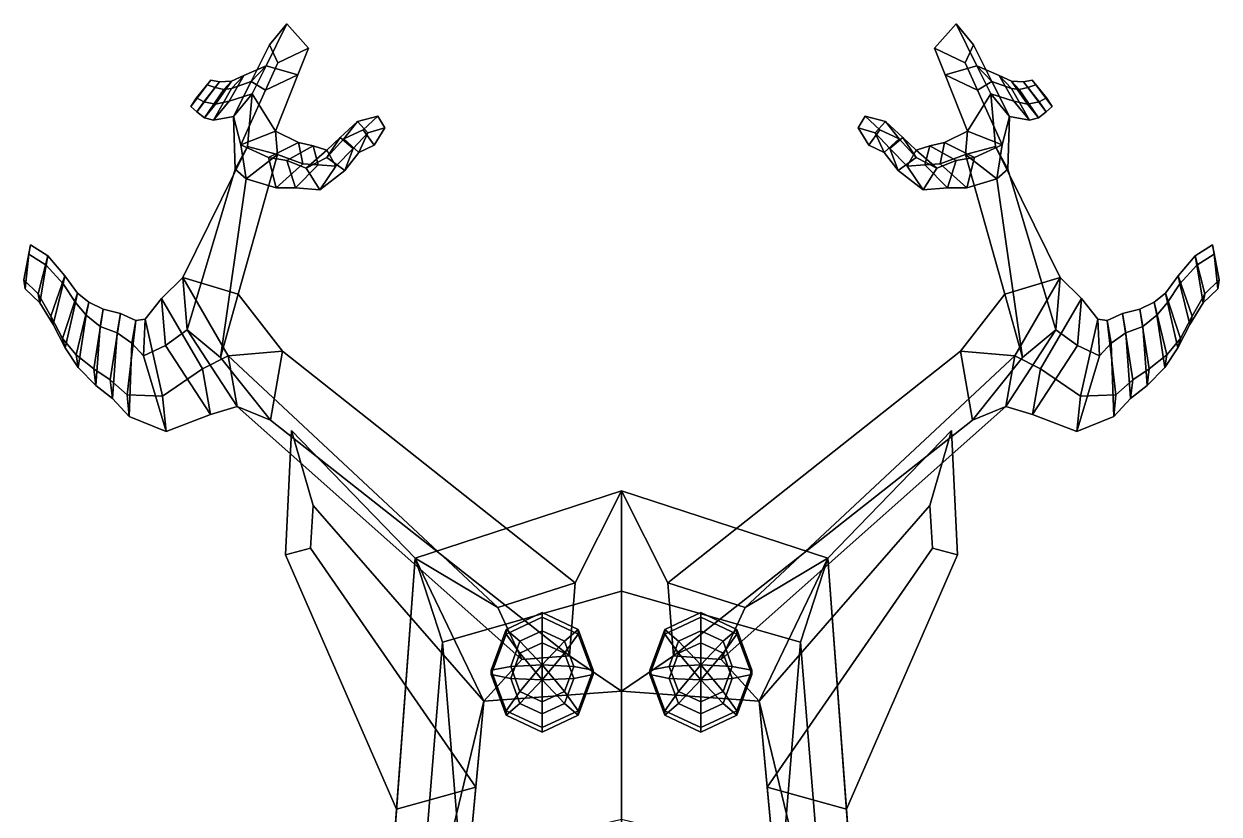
# Model space of a CAD drawing. Extents: x -85 to 85, y -151 to 341.
# Drawn here: x -85.3 to 85.3, y 228 to 340.8 of the extents above; entities that cross this region are included whole.
import ezdxf

# ---------------------------------------------------------------- set-up
doc = ezdxf.new("R2010")
doc.units = 0

msp = doc.modelspace()

# ---------------------------------------------------------------- linework, layer by layer
for points in [[(-50.714954, 334.802643, 205.687973), (-47.738171, 340.769836, 202.314255), (-50.222076, 337.777527, 201.191498), (-52.850716, 332.553986, 203.545563)], [(-50.714954, 334.802643, 205.687973), (-46.185997, 333.485931, 204.433456), (-44.659035, 337.311005, 202.436356), (-47.738171, 340.769836, 202.314255)], [(-47.738171, 340.769836, 202.314255), (-44.659035, 337.311005, 202.436356), (-49.048843, 335.23468, 200.833359), (-50.222076, 337.777527, 201.191498)], [(47.738171, 340.769836, 202.314255), (50.222076, 337.777527, 201.191498), (49.048843, 335.23468, 200.833359), (44.659035, 337.311005, 202.436356)], [(50.714954, 334.802643, 205.687973), (47.738171, 340.769836, 202.314255), (44.659035, 337.311005, 202.436356), (46.185997, 333.485931, 204.433456)], [(50.714954, 334.802643, 205.687973), (52.850716, 332.553986, 203.545563), (50.222076, 337.777527, 201.191498), (47.738171, 340.769836, 202.314255)], [(-52.850716, 332.553986, 203.545563), (-50.222076, 337.777527, 201.191498), (-49.048843, 335.23468, 200.833359), (-50.805294, 331.331116, 202.380371)], [(52.850716, 332.553986, 203.545563), (50.805294, 331.331116, 202.380371), (49.048843, 335.23468, 200.833359), (50.222076, 337.777527, 201.191498)], [(-46.185997, 333.485931, 204.433456), (-50.805294, 331.331116, 202.380371), (-49.048843, 335.23468, 200.833359), (-44.659035, 337.311005, 202.436356)], [(46.185997, 333.485931, 204.433456), (44.659035, 337.311005, 202.436356), (49.048843, 335.23468, 200.833359), (50.805294, 331.331116, 202.380371)], [(-52.715221, 330.792969, 207.954956), (-50.714954, 334.802643, 205.687973), (-53.893063, 333.414764, 203.356049), (-55.974201, 329.752655, 205.020737)], [(-50.714954, 334.802643, 205.687973), (-52.850716, 332.553986, 203.545563), (-55.647232, 331.576233, 201.14447), (-53.893063, 333.414764, 203.356049)], [(-49.378212, 325.489319, 208.608536), (-46.185997, 333.485931, 204.433456), (-50.714954, 334.802643, 205.687973), (-52.715221, 330.792969, 207.954956)], [(49.378212, 325.489319, 208.608536), (52.715221, 330.792969, 207.954956), (50.714954, 334.802643, 205.687973), (46.185997, 333.485931, 204.433456)], [(52.715221, 330.792969, 207.954956), (55.974201, 329.752655, 205.020737), (53.893063, 333.414764, 203.356049), (50.714954, 334.802643, 205.687973)], [(50.714954, 334.802643, 205.687973), (53.893063, 333.414764, 203.356049), (55.647232, 331.576233, 201.14447), (52.850716, 332.553986, 203.545563)], [(-61.455513, 328.994904, 191.798752), (-60.659016, 330.198914, 194.395767), (-58.614582, 332.760803, 194.576736), (-59.103867, 332.079193, 192.334106)], [(-59.614872, 329.646545, 198.259781), (-57.362843, 332.520996, 198.329819), (-58.614582, 332.760803, 194.576736), (-60.659016, 330.198914, 194.395767)], [(-57.949623, 329.321014, 202.591415), (-55.625912, 332.614563, 201.987305), (-57.362843, 332.520996, 198.329819), (-59.614872, 329.646545, 198.259781)], [(-57.362843, 332.520996, 198.329819), (-57.990307, 331.7034, 195.872726), (-59.103867, 332.079193, 192.334106), (-58.614582, 332.760803, 194.576736)], [(-52.850716, 332.553986, 203.545563), (-55.360847, 327.566101, 205.793457), (-58.201984, 327.052124, 202.701874), (-55.647232, 331.576233, 201.14447)], [(-55.625912, 332.614563, 201.987305), (-56.734669, 331.388519, 199.50058), (-57.990307, 331.7034, 195.872726), (-57.362843, 332.520996, 198.329819)], [(-55.974201, 329.752655, 205.020737), (-53.893063, 333.414764, 203.356049), (-55.625912, 332.614563, 201.987305), (-57.949623, 329.321014, 202.591415)], [(-53.893063, 333.414764, 203.356049), (-55.647232, 331.576233, 201.14447), (-56.734669, 331.388519, 199.50058), (-55.625912, 332.614563, 201.987305)], [(-54.316067, 323.528717, 205.472504), (-55.360847, 327.566101, 205.793457), (-52.850716, 332.553986, 203.545563), (-50.805294, 331.331116, 202.380371)], [(-49.378212, 325.489319, 208.608536), (-54.316067, 323.528717, 205.472504), (-50.805294, 331.331116, 202.380371), (-46.185997, 333.485931, 204.433456)], [(49.378212, 325.489319, 208.608536), (46.185997, 333.485931, 204.433456), (50.805294, 331.331116, 202.380371), (54.316067, 323.528717, 205.472504)], [(54.316067, 323.528717, 205.472504), (50.805294, 331.331116, 202.380371), (52.850716, 332.553986, 203.545563), (55.360847, 327.566101, 205.793457)], [(52.850716, 332.553986, 203.545563), (55.647232, 331.576233, 201.14447), (58.201984, 327.052124, 202.701874), (55.360847, 327.566101, 205.793457)], [(55.974201, 329.752655, 205.020737), (57.949623, 329.321014, 202.591415), (55.625912, 332.614563, 201.987305), (53.893063, 333.414764, 203.356049)], [(53.893063, 333.414764, 203.356049), (55.625912, 332.614563, 201.987305), (56.734669, 331.388519, 199.50058), (55.647232, 331.576233, 201.14447)], [(57.949623, 329.321014, 202.591415), (59.614872, 329.646545, 198.259781), (57.362843, 332.520996, 198.329819), (55.625912, 332.614563, 201.987305)], [(55.625912, 332.614563, 201.987305), (57.362843, 332.520996, 198.329819), (57.990307, 331.7034, 195.872726), (56.734669, 331.388519, 199.50058)], [(59.614872, 329.646545, 198.259781), (60.659016, 330.198914, 194.395767), (58.614582, 332.760803, 194.576736), (57.362843, 332.520996, 198.329819)], [(57.362843, 332.520996, 198.329819), (58.614582, 332.760803, 194.576736), (59.103867, 332.079193, 192.334106), (57.990307, 331.7034, 195.872726)], [(61.455513, 328.994904, 191.798752), (59.103867, 332.079193, 192.334106), (58.614582, 332.760803, 194.576736), (60.659016, 330.198914, 194.395767)], [(-57.990307, 331.7034, 195.872726), (-60.592648, 328.236389, 195.431488), (-61.455513, 328.994904, 191.798752), (-59.103867, 332.079193, 192.334106)], [(-56.734669, 331.388519, 199.50058), (-59.480495, 327.378906, 199.818314), (-60.592648, 328.236389, 195.431488), (-57.990307, 331.7034, 195.872726)], [(-55.647232, 331.576233, 201.14447), (-58.201984, 327.052124, 202.701874), (-59.480495, 327.378906, 199.818314), (-56.734669, 331.388519, 199.50058)], [(55.647232, 331.576233, 201.14447), (56.734669, 331.388519, 199.50058), (59.480495, 327.378906, 199.818314), (58.201984, 327.052124, 202.701874)], [(56.734669, 331.388519, 199.50058), (57.990307, 331.7034, 195.872726), (60.592648, 328.236389, 195.431488), (59.480495, 327.378906, 199.818314)], [(57.990307, 331.7034, 195.872726), (59.103867, 332.079193, 192.334106), (61.455513, 328.994904, 191.798752), (60.592648, 328.236389, 195.431488)], [(-60.592648, 328.236389, 195.431488), (-59.614872, 329.646545, 198.259781), (-60.659016, 330.198914, 194.395767), (-61.455513, 328.994904, 191.798752)], [(-59.480495, 327.378906, 199.818314), (-57.949623, 329.321014, 202.591415), (-59.614872, 329.646545, 198.259781), (-60.592648, 328.236389, 195.431488)], [(-58.201984, 327.052124, 202.701874), (-55.974201, 329.752655, 205.020737), (-57.949623, 329.321014, 202.591415), (-59.480495, 327.378906, 199.818314)], [(-55.360847, 327.566101, 205.793457), (-52.715221, 330.792969, 207.954956), (-55.974201, 329.752655, 205.020737), (-58.201984, 327.052124, 202.701874)], [(-53.379593, 323.267548, 211.589737), (-52.715221, 330.792969, 207.954956), (-55.360847, 327.566101, 205.793457), (-55.132603, 320.056885, 208.530655)], [(-53.379593, 323.267548, 211.589737), (-49.062222, 322.160034, 210.534546), (-49.378212, 325.489319, 208.608536), (-52.715221, 330.792969, 207.954956)], [(53.379593, 323.267548, 211.589737), (52.715221, 330.792969, 207.954956), (49.378212, 325.489319, 208.608536), (49.062222, 322.160034, 210.534546)], [(53.379593, 323.267548, 211.589737), (55.132603, 320.056885, 208.530655), (55.360847, 327.566101, 205.793457), (52.715221, 330.792969, 207.954956)], [(55.360847, 327.566101, 205.793457), (58.201984, 327.052124, 202.701874), (55.974201, 329.752655, 205.020737), (52.715221, 330.792969, 207.954956)], [(58.201984, 327.052124, 202.701874), (59.480495, 327.378906, 199.818314), (57.949623, 329.321014, 202.591415), (55.974201, 329.752655, 205.020737)], [(59.480495, 327.378906, 199.818314), (60.592648, 328.236389, 195.431488), (59.614872, 329.646545, 198.259781), (57.949623, 329.321014, 202.591415)], [(60.592648, 328.236389, 195.431488), (61.455513, 328.994904, 191.798752), (60.659016, 330.198914, 194.395767), (59.614872, 329.646545, 198.259781)], [(-55.132603, 320.056885, 208.530655), (-55.360847, 327.566101, 205.793457), (-54.316067, 323.528717, 205.472504), (-53.571899, 318.682678, 207.221344)], [(-39.629898, 324.390869, 199.79187), (-37.681747, 326.827332, 201.928955), (-34.791706, 327.59903, 200.306458), (-36.863346, 325.646484, 198.502258)], [(-37.681747, 326.827332, 201.928955), (-36.204319, 325.249786, 202.391678), (-33.759411, 325.957458, 200.896866), (-34.791706, 327.59903, 200.306458)], [(-35.307896, 323.477997, 198.817337), (-36.863346, 325.646484, 198.502258), (-34.791706, 327.59903, 200.306458), (-33.759411, 325.957458, 200.896866)], [(35.307896, 323.477997, 198.817337), (33.759411, 325.957458, 200.896866), (34.791706, 327.59903, 200.306458), (36.863346, 325.646484, 198.502258)], [(37.681747, 326.827332, 201.928955), (34.791706, 327.59903, 200.306458), (33.759411, 325.957458, 200.896866), (36.204319, 325.249786, 202.391678)], [(39.629898, 324.390869, 199.79187), (36.863346, 325.646484, 198.502258), (34.791706, 327.59903, 200.306458), (37.681747, 326.827332, 201.928955)], [(55.132603, 320.056885, 208.530655), (53.571899, 318.682678, 207.221344), (54.316067, 323.528717, 205.472504), (55.360847, 327.566101, 205.793457)], [(-42.046349, 321.725922, 201.087265), (-40.121605, 324.549927, 203.560593), (-37.681747, 326.827332, 201.928955), (-39.629898, 324.390869, 199.79187)], [(-40.121605, 324.549927, 203.560593), (-38.301186, 322.997803, 203.960617), (-36.204319, 325.249786, 202.391678), (-37.681747, 326.827332, 201.928955)], [(-36.204319, 325.249786, 202.391678), (-37.491966, 322.412842, 199.884644), (-35.307896, 323.477997, 198.817337), (-33.759411, 325.957458, 200.896866)], [(36.204319, 325.249786, 202.391678), (33.759411, 325.957458, 200.896866), (35.307896, 323.477997, 198.817337), (37.491966, 322.412842, 199.884644)], [(40.121605, 324.549927, 203.560593), (37.681747, 326.827332, 201.928955), (36.204319, 325.249786, 202.391678), (38.301186, 322.997803, 203.960617)], [(42.046349, 321.725922, 201.087265), (39.629898, 324.390869, 199.79187), (37.681747, 326.827332, 201.928955), (40.121605, 324.549927, 203.560593)], [(-54.316067, 323.528717, 205.472504), (-49.378212, 325.489319, 208.608536), (-46.069195, 323.835052, 207.03804), (-50.378014, 321.704407, 204.202026)], [(-49.378212, 325.489319, 208.608536), (-49.062222, 322.160034, 210.534546), (-45.472263, 320.795319, 208.62738), (-46.069195, 323.835052, 207.03804)], [(-45.005028, 320.201385, 202.45636), (-42.053318, 322.768127, 204.894104), (-40.121605, 324.549927, 203.560593), (-42.046349, 321.725922, 201.087265)], [(-42.053318, 322.768127, 204.894104), (-40.760189, 320.45459, 205.771713), (-38.301186, 322.997803, 203.960617), (-40.121605, 324.549927, 203.560593)], [(-39.460648, 319.855469, 201.043365), (-42.046349, 321.725922, 201.087265), (-39.629898, 324.390869, 199.79187), (-37.491966, 322.412842, 199.884644)], [(-37.491966, 322.412842, 199.884644), (-39.629898, 324.390869, 199.79187), (-36.863346, 325.646484, 198.502258), (-35.307896, 323.477997, 198.817337)], [(-38.301186, 322.997803, 203.960617), (-39.460648, 319.855469, 201.043365), (-37.491966, 322.412842, 199.884644), (-36.204319, 325.249786, 202.391678)], [(37.491966, 322.412842, 199.884644), (35.307896, 323.477997, 198.817337), (36.863346, 325.646484, 198.502258), (39.629898, 324.390869, 199.79187)], [(38.301186, 322.997803, 203.960617), (36.204319, 325.249786, 202.391678), (37.491966, 322.412842, 199.884644), (39.460648, 319.855469, 201.043365)], [(39.460648, 319.855469, 201.043365), (37.491966, 322.412842, 199.884644), (39.629898, 324.390869, 199.79187), (42.046349, 321.725922, 201.087265)], [(42.053318, 322.768127, 204.894104), (40.121605, 324.549927, 203.560593), (38.301186, 322.997803, 203.960617), (40.760189, 320.45459, 205.771713)], [(45.005028, 320.201385, 202.45636), (42.046349, 321.725922, 201.087265), (40.121605, 324.549927, 203.560593), (42.053318, 322.768127, 204.894104)], [(49.378212, 325.489319, 208.608536), (46.069195, 323.835052, 207.03804), (45.472263, 320.795319, 208.62738), (49.062222, 322.160034, 210.534546)], [(54.316067, 323.528717, 205.472504), (50.378014, 321.704407, 204.202026), (46.069195, 323.835052, 207.03804), (49.378212, 325.489319, 208.608536)], [(-62.570679, 304.578979, 220.616196), (-54.711094, 302.2229, 222.0681), (-49.062222, 322.160034, 210.534546), (-53.379593, 323.267548, 211.589737)], [(-61.977207, 297.139435, 216.884338), (-62.570679, 304.578979, 220.616196), (-53.379593, 323.267548, 211.589737), (-55.132603, 320.056885, 208.530655)], [(-53.571899, 318.682678, 207.221344), (-54.316067, 323.528717, 205.472504), (-50.378014, 321.704407, 204.202026), (-49.273537, 317.365051, 205.564041)], [(-50.378014, 321.704407, 204.202026), (-46.069195, 323.835052, 207.03804), (-43.988281, 323.388885, 205.90918), (-47.768646, 321.261963, 203.339249)], [(-47.768646, 321.261963, 203.339249), (-43.988281, 323.388885, 205.90918), (-42.053318, 322.768127, 204.894104), (-45.005028, 320.201385, 202.45636)], [(-46.069195, 323.835052, 207.03804), (-45.472263, 320.795319, 208.62738), (-43.264065, 320.650421, 207.250122), (-43.988281, 323.388885, 205.90918)], [(-43.988281, 323.388885, 205.90918), (-43.264065, 320.650421, 207.250122), (-40.760189, 320.45459, 205.771713), (-42.053318, 322.768127, 204.894104)], [(-40.760189, 320.45459, 205.771713), (-43.028862, 317.108032, 202.980911), (-39.460648, 319.855469, 201.043365), (-38.301186, 322.997803, 203.960617)], [(40.760189, 320.45459, 205.771713), (38.301186, 322.997803, 203.960617), (39.460648, 319.855469, 201.043365), (43.028862, 317.108032, 202.980911)], [(43.988281, 323.388885, 205.90918), (42.053318, 322.768127, 204.894104), (40.760189, 320.45459, 205.771713), (43.264065, 320.650421, 207.250122)], [(47.768646, 321.261963, 203.339249), (45.005028, 320.201385, 202.45636), (42.053318, 322.768127, 204.894104), (43.988281, 323.388885, 205.90918)], [(46.069195, 323.835052, 207.03804), (43.988281, 323.388885, 205.90918), (43.264065, 320.650421, 207.250122), (45.472263, 320.795319, 208.62738)], [(50.378014, 321.704407, 204.202026), (47.768646, 321.261963, 203.339249), (43.988281, 323.388885, 205.90918), (46.069195, 323.835052, 207.03804)], [(62.570679, 304.578979, 220.616196), (53.379593, 323.267548, 211.589737), (49.062222, 322.160034, 210.534546), (54.711094, 302.2229, 222.0681)], [(53.571899, 318.682678, 207.221344), (49.273537, 317.365051, 205.564041), (50.378014, 321.704407, 204.202026), (54.316067, 323.528717, 205.472504)], [(61.977207, 297.139435, 216.884338), (55.132603, 320.056885, 208.530655), (53.379593, 323.267548, 211.589737), (62.570679, 304.578979, 220.616196)], [(-57.195736, 293.172729, 216.42746), (-53.571899, 318.682678, 207.221344), (-49.062222, 322.160034, 210.534546), (-54.711094, 302.2229, 222.0681)], [(-49.062222, 322.160034, 210.534546), (-53.571899, 318.682678, 207.221344), (-49.273537, 317.365051, 205.564041), (-45.472263, 320.795319, 208.62738)], [(-49.273537, 317.365051, 205.564041), (-50.378014, 321.704407, 204.202026), (-47.768646, 321.261963, 203.339249), (-46.518475, 317.402039, 204.435669)], [(-45.472263, 320.795319, 208.62738), (-49.273537, 317.365051, 205.564041), (-46.518475, 317.402039, 204.435669), (-43.264065, 320.650421, 207.250122)], [(-46.518475, 317.402039, 204.435669), (-47.768646, 321.261963, 203.339249), (-45.005028, 320.201385, 202.45636), (-43.028862, 317.108032, 202.980911)], [(-43.264065, 320.650421, 207.250122), (-46.518475, 317.402039, 204.435669), (-43.028862, 317.108032, 202.980911), (-40.760189, 320.45459, 205.771713)], [(-43.028862, 317.108032, 202.980911), (-45.005028, 320.201385, 202.45636), (-42.046349, 321.725922, 201.087265), (-39.460648, 319.855469, 201.043365)], [(43.028862, 317.108032, 202.980911), (39.460648, 319.855469, 201.043365), (42.046349, 321.725922, 201.087265), (45.005028, 320.201385, 202.45636)], [(43.264065, 320.650421, 207.250122), (40.760189, 320.45459, 205.771713), (43.028862, 317.108032, 202.980911), (46.518475, 317.402039, 204.435669)], [(46.518475, 317.402039, 204.435669), (43.028862, 317.108032, 202.980911), (45.005028, 320.201385, 202.45636), (47.768646, 321.261963, 203.339249)], [(45.472263, 320.795319, 208.62738), (43.264065, 320.650421, 207.250122), (46.518475, 317.402039, 204.435669), (49.273537, 317.365051, 205.564041)], [(49.062222, 322.160034, 210.534546), (45.472263, 320.795319, 208.62738), (49.273537, 317.365051, 205.564041), (53.571899, 318.682678, 207.221344)], [(49.273537, 317.365051, 205.564041), (46.518475, 317.402039, 204.435669), (47.768646, 321.261963, 203.339249), (50.378014, 321.704407, 204.202026)], [(57.195736, 293.172729, 216.42746), (54.711094, 302.2229, 222.0681), (49.062222, 322.160034, 210.534546), (53.571899, 318.682678, 207.221344)], [(-61.977207, 297.139435, 216.884338), (-55.132603, 320.056885, 208.530655), (-53.571899, 318.682678, 207.221344), (-57.195736, 293.172729, 216.42746)], [(61.977207, 297.139435, 216.884338), (57.195736, 293.172729, 216.42746), (53.571899, 318.682678, 207.221344), (55.132603, 320.056885, 208.530655)], [(-85.269157, 304.271912, 195.431), (-84.319763, 309.271454, 195.565811), (-84.578468, 307.908264, 193.23114), (-85.092674, 302.951294, 192.819351)], [(-83.25679, 302.237183, 198.21553), (-81.848801, 307.662689, 198.721954), (-84.319763, 309.271454, 195.565811), (-85.269157, 304.271912, 195.431)], [(-81.848801, 307.662689, 198.721954), (-82.109726, 306.357483, 196.038177), (-84.578468, 307.908264, 193.23114), (-84.319763, 309.271454, 195.565811)], [(83.25679, 302.237183, 198.21553), (85.269157, 304.271912, 195.431), (84.319763, 309.271454, 195.565811), (81.848801, 307.662689, 198.721954)], [(81.848801, 307.662689, 198.721954), (84.319763, 309.271454, 195.565811), (84.578468, 307.908264, 193.23114), (82.109726, 306.357483, 196.038177)], [(85.269157, 304.271912, 195.431), (85.092674, 302.951294, 192.819351), (84.578468, 307.908264, 193.23114), (84.319763, 309.271454, 195.565811)], [(-82.109726, 306.357483, 196.038177), (-83.018158, 300.957581, 195.248611), (-85.092674, 302.951294, 192.819351), (-84.578468, 307.908264, 193.23114)], [(-81.438324, 299.068542, 201.451401), (-79.439224, 304.841492, 202.50412), (-81.848801, 307.662689, 198.721954), (-83.25679, 302.237183, 198.21553)], [(-79.439224, 304.841492, 202.50412), (-79.666756, 303.677063, 199.421158), (-82.109726, 306.357483, 196.038177), (-81.848801, 307.662689, 198.721954)], [(81.438324, 299.068542, 201.451401), (83.25679, 302.237183, 198.21553), (81.848801, 307.662689, 198.721954), (79.439224, 304.841492, 202.50412)], [(79.439224, 304.841492, 202.50412), (81.848801, 307.662689, 198.721954), (82.109726, 306.357483, 196.038177), (79.666756, 303.677063, 199.421158)], [(82.109726, 306.357483, 196.038177), (84.578468, 307.908264, 193.23114), (85.092674, 302.951294, 192.819351), (83.018158, 300.957581, 195.248611)], [(-79.666756, 303.677063, 199.421158), (-81.093231, 297.899109, 198.085968), (-83.018158, 300.957581, 195.248611), (-82.109726, 306.357483, 196.038177)], [(79.666756, 303.677063, 199.421158), (82.109726, 306.357483, 196.038177), (83.018158, 300.957581, 195.248611), (81.093231, 297.899109, 198.085968)], [(-83.018158, 300.957581, 195.248611), (-83.25679, 302.237183, 198.21553), (-85.269157, 304.271912, 195.431), (-85.092674, 302.951294, 192.819351)], [(-79.767899, 295.894379, 204.577301), (-77.640808, 302.374573, 205.635315), (-79.439224, 304.841492, 202.50412), (-81.438324, 299.068542, 201.451401)], [(-77.910355, 301.015839, 202.230652), (-79.404755, 294.538086, 200.851624), (-81.093231, 297.899109, 198.085968), (-79.666756, 303.677063, 199.421158)], [(-77.640808, 302.374573, 205.635315), (-77.910355, 301.015839, 202.230652), (-79.666756, 303.677063, 199.421158), (-79.439224, 304.841492, 202.50412)], [(-56.129124, 293.423676, 226.008804), (-62.570679, 304.578979, 220.616196), (-65.618416, 301.574036, 218.986938), (-59.808018, 291.54657, 223.844421)], [(-62.570679, 304.578979, 220.616196), (-61.977207, 297.139435, 216.884338), (-65.080009, 294.875702, 215.633224), (-65.618416, 301.574036, 218.986938)], [(-56.129124, 293.423676, 226.008804), (-48.365719, 294.073792, 226.461685), (-54.711094, 302.2229, 222.0681), (-62.570679, 304.578979, 220.616196)], [(56.129124, 293.423676, 226.008804), (62.570679, 304.578979, 220.616196), (54.711094, 302.2229, 222.0681), (48.365719, 294.073792, 226.461685)], [(56.129124, 293.423676, 226.008804), (59.808018, 291.54657, 223.844421), (65.618416, 301.574036, 218.986938), (62.570679, 304.578979, 220.616196)], [(62.570679, 304.578979, 220.616196), (65.618416, 301.574036, 218.986938), (65.080009, 294.875702, 215.633224), (61.977207, 297.139435, 216.884338)], [(79.767899, 295.894379, 204.577301), (81.438324, 299.068542, 201.451401), (79.439224, 304.841492, 202.50412), (77.640808, 302.374573, 205.635315)], [(77.640808, 302.374573, 205.635315), (79.439224, 304.841492, 202.50412), (79.666756, 303.677063, 199.421158), (77.910355, 301.015839, 202.230652)], [(77.910355, 301.015839, 202.230652), (79.666756, 303.677063, 199.421158), (81.093231, 297.899109, 198.085968), (79.404755, 294.538086, 200.851624)], [(83.018158, 300.957581, 195.248611), (85.092674, 302.951294, 192.819351), (85.269157, 304.271912, 195.431), (83.25679, 302.237183, 198.21553)], [(-81.093231, 297.899109, 198.085968), (-81.438324, 299.068542, 201.451401), (-83.25679, 302.237183, 198.21553), (-83.018158, 300.957581, 195.248611)], [(-77.817223, 293.566925, 207.490555), (-76.002304, 301.060394, 208.063156), (-77.640808, 302.374573, 205.635315), (-79.767899, 295.894379, 204.577301)], [(-76.002304, 301.060394, 208.063156), (-76.371536, 299.198364, 204.410507), (-77.910355, 301.015839, 202.230652), (-77.640808, 302.374573, 205.635315)], [(-48.365719, 294.073792, 226.461685), (-50.063629, 284.230469, 219.60463), (-57.195736, 293.172729, 216.42746), (-54.711094, 302.2229, 222.0681)], [(48.365719, 294.073792, 226.461685), (54.711094, 302.2229, 222.0681), (57.195736, 293.172729, 216.42746), (50.063629, 284.230469, 219.60463)], [(77.817223, 293.566925, 207.490555), (79.767899, 295.894379, 204.577301), (77.640808, 302.374573, 205.635315), (76.002304, 301.060394, 208.063156)], [(76.002304, 301.060394, 208.063156), (77.640808, 302.374573, 205.635315), (77.910355, 301.015839, 202.230652), (76.371536, 299.198364, 204.410507)], [(81.093231, 297.899109, 198.085968), (83.018158, 300.957581, 195.248611), (83.25679, 302.237183, 198.21553), (81.438324, 299.068542, 201.451401)], [(-76.371536, 299.198364, 204.410507), (-77.506279, 291.747925, 203.441177), (-79.404755, 294.538086, 200.851624), (-77.910355, 301.015839, 202.230652)], [(-75.291389, 291.539398, 210.722794), (-73.958107, 300.071198, 210.692764), (-76.002304, 301.060394, 208.063156), (-77.817223, 293.566925, 207.490555)], [(-73.958107, 300.071198, 210.692764), (-74.405869, 297.610046, 206.812119), (-76.371536, 299.198364, 204.410507), (-76.002304, 301.060394, 208.063156)], [(-65.618416, 301.574036, 218.986938), (-65.080009, 294.875702, 215.633224), (-68.191399, 293.391327, 213.953506), (-67.964401, 298.645325, 217.963425)], [(-59.808018, 291.54657, 223.844421), (-65.618416, 301.574036, 218.986938), (-67.964401, 298.645325, 217.963425), (-65.500587, 287.662506, 221.121002)], [(59.808018, 291.54657, 223.844421), (65.500587, 287.662506, 221.121002), (67.964401, 298.645325, 217.963425), (65.618416, 301.574036, 218.986938)], [(65.618416, 301.574036, 218.986938), (67.964401, 298.645325, 217.963425), (68.191399, 293.391327, 213.953506), (65.080009, 294.875702, 215.633224)], [(75.291389, 291.539398, 210.722794), (77.817223, 293.566925, 207.490555), (76.002304, 301.060394, 208.063156), (73.958107, 300.071198, 210.692764)], [(73.958107, 300.071198, 210.692764), (76.002304, 301.060394, 208.063156), (76.371536, 299.198364, 204.410507), (74.405869, 297.610046, 206.812119)], [(76.371536, 299.198364, 204.410507), (77.910355, 301.015839, 202.230652), (79.404755, 294.538086, 200.851624), (77.506279, 291.747925, 203.441177)], [(-79.404755, 294.538086, 200.851624), (-79.767899, 295.894379, 204.577301), (-81.438324, 299.068542, 201.451401), (-81.093231, 297.899109, 198.085968)], [(-74.405869, 297.610046, 206.812119), (-75.015381, 289.164764, 206.354767), (-77.506279, 291.747925, 203.441177), (-76.371536, 299.198364, 204.410507)], [(-72.945076, 289.966217, 213.578049), (-71.463638, 299.445984, 213.544678), (-73.958107, 300.071198, 210.692764), (-75.291389, 291.539398, 210.722794)], [(-71.463638, 299.445984, 213.544678), (-71.961151, 296.711456, 209.232834), (-74.405869, 297.610046, 206.812119), (-73.958107, 300.071198, 210.692764)], [(-70.553192, 287.864929, 216.762909), (-69.317795, 298.460266, 216.358063), (-71.463638, 299.445984, 213.544678), (-72.945076, 289.966217, 213.578049)], [(-69.317795, 298.460266, 216.358063), (-69.874115, 295.203949, 211.679993), (-71.961151, 296.711456, 209.232834), (-71.463638, 299.445984, 213.544678)], [(-65.500587, 287.662506, 221.121002), (-67.964401, 298.645325, 217.963425), (-69.317795, 298.460266, 216.358063), (-70.553192, 287.864929, 216.762909)], [(-67.964401, 298.645325, 217.963425), (-68.191399, 293.391327, 213.953506), (-69.874115, 295.203949, 211.679993), (-69.317795, 298.460266, 216.358063)], [(65.500587, 287.662506, 221.121002), (70.553192, 287.864929, 216.762909), (69.317795, 298.460266, 216.358063), (67.964401, 298.645325, 217.963425)], [(67.964401, 298.645325, 217.963425), (69.317795, 298.460266, 216.358063), (69.874115, 295.203949, 211.679993), (68.191399, 293.391327, 213.953506)], [(70.553192, 287.864929, 216.762909), (72.945076, 289.966217, 213.578049), (71.463638, 299.445984, 213.544678), (69.317795, 298.460266, 216.358063)], [(69.317795, 298.460266, 216.358063), (71.463638, 299.445984, 213.544678), (71.961151, 296.711456, 209.232834), (69.874115, 295.203949, 211.679993)], [(72.945076, 289.966217, 213.578049), (75.291389, 291.539398, 210.722794), (73.958107, 300.071198, 210.692764), (71.463638, 299.445984, 213.544678)], [(71.463638, 299.445984, 213.544678), (73.958107, 300.071198, 210.692764), (74.405869, 297.610046, 206.812119), (71.961151, 296.711456, 209.232834)], [(74.405869, 297.610046, 206.812119), (76.371536, 299.198364, 204.410507), (77.506279, 291.747925, 203.441177), (75.015381, 289.164764, 206.354767)], [(79.404755, 294.538086, 200.851624), (81.093231, 297.899109, 198.085968), (81.438324, 299.068542, 201.451401), (79.767899, 295.894379, 204.577301)], [(-71.961151, 296.711456, 209.232834), (-72.638382, 287.327667, 208.724686), (-75.015381, 289.164764, 206.354767), (-74.405869, 297.610046, 206.812119)], [(-61.977207, 297.139435, 216.884338), (-54.848675, 286.199066, 220.975998), (-58.652309, 285.041229, 219.319244), (-65.080009, 294.875702, 215.633224)], [(-54.848675, 286.199066, 220.975998), (-61.977207, 297.139435, 216.884338), (-57.195736, 293.172729, 216.42746), (-50.063629, 284.230469, 219.60463)], [(54.848675, 286.199066, 220.975998), (50.063629, 284.230469, 219.60463), (57.195736, 293.172729, 216.42746), (61.977207, 297.139435, 216.884338)], [(61.977207, 297.139435, 216.884338), (65.080009, 294.875702, 215.633224), (58.652309, 285.041229, 219.319244), (54.848675, 286.199066, 220.975998)], [(71.961151, 296.711456, 209.232834), (74.405869, 297.610046, 206.812119), (75.015381, 289.164764, 206.354767), (72.638382, 287.327667, 208.724686)], [(-77.506279, 291.747925, 203.441177), (-77.817223, 293.566925, 207.490555), (-79.767899, 295.894379, 204.577301), (-79.404755, 294.538086, 200.851624)], [(-69.874115, 295.203949, 211.679993), (-70.236549, 284.734222, 211.45636), (-72.638382, 287.327667, 208.724686), (-71.961151, 296.711456, 209.232834)], [(-68.191399, 293.391327, 213.953506), (-64.980446, 282.625824, 216.189835), (-70.236549, 284.734222, 211.45636), (-69.874115, 295.203949, 211.679993)], [(68.191399, 293.391327, 213.953506), (69.874115, 295.203949, 211.679993), (70.236549, 284.734222, 211.45636), (64.980446, 282.625824, 216.189835)], [(69.874115, 295.203949, 211.679993), (71.961151, 296.711456, 209.232834), (72.638382, 287.327667, 208.724686), (70.236549, 284.734222, 211.45636)], [(77.506279, 291.747925, 203.441177), (79.404755, 294.538086, 200.851624), (79.767899, 295.894379, 204.577301), (77.817223, 293.566925, 207.490555)], [(-75.015381, 289.164764, 206.354767), (-75.291389, 291.539398, 210.722794), (-77.817223, 293.566925, 207.490555), (-77.506279, 291.747925, 203.441177)], [(-65.080009, 294.875702, 215.633224), (-58.652309, 285.041229, 219.319244), (-64.980446, 282.625824, 216.189835), (-68.191399, 293.391327, 213.953506)], [(-54.848675, 286.199066, 220.975998), (-56.129124, 293.423676, 226.008804), (-59.808018, 291.54657, 223.844421), (-58.652309, 285.041229, 219.319244)], [(-56.129124, 293.423676, 226.008804), (-17.663412, 257.494354, 238.352219), (-6.616395, 261.016998, 238.785553), (-48.365719, 294.073792, 226.461685)], [(-17.663412, 257.494354, 238.352219), (-56.129124, 293.423676, 226.008804), (-54.848675, 286.199066, 220.975998), (-14.222394, 250.075424, 230.390259)], [(-6.616395, 261.016998, 238.785553), (-7.403246, 250.613815, 227.611511), (-50.063629, 284.230469, 219.60463), (-48.365719, 294.073792, 226.461685)], [(6.616395, 261.016998, 238.785553), (48.365719, 294.073792, 226.461685), (50.063629, 284.230469, 219.60463), (7.403246, 250.613815, 227.611511)], [(6.616395, 261.016998, 238.785553), (17.663412, 257.494354, 238.352219), (56.129124, 293.423676, 226.008804), (48.365719, 294.073792, 226.461685)], [(17.663412, 257.494354, 238.352219), (14.222394, 250.075424, 230.390259), (54.848675, 286.199066, 220.975998), (56.129124, 293.423676, 226.008804)], [(54.848675, 286.199066, 220.975998), (58.652309, 285.041229, 219.319244), (59.808018, 291.54657, 223.844421), (56.129124, 293.423676, 226.008804)], [(65.080009, 294.875702, 215.633224), (68.191399, 293.391327, 213.953506), (64.980446, 282.625824, 216.189835), (58.652309, 285.041229, 219.319244)], [(75.015381, 289.164764, 206.354767), (77.506279, 291.747925, 203.441177), (77.817223, 293.566925, 207.490555), (75.291389, 291.539398, 210.722794)], [(-72.638382, 287.327667, 208.724686), (-72.945076, 289.966217, 213.578049), (-75.291389, 291.539398, 210.722794), (-75.015381, 289.164764, 206.354767)], [(-70.236549, 284.734222, 211.45636), (-70.553192, 287.864929, 216.762909), (-72.945076, 289.966217, 213.578049), (-72.638382, 287.327667, 208.724686)], [(-58.652309, 285.041229, 219.319244), (-59.808018, 291.54657, 223.844421), (-65.500587, 287.662506, 221.121002), (-64.980446, 282.625824, 216.189835)], [(58.652309, 285.041229, 219.319244), (64.980446, 282.625824, 216.189835), (65.500587, 287.662506, 221.121002), (59.808018, 291.54657, 223.844421)], [(70.236549, 284.734222, 211.45636), (72.638382, 287.327667, 208.724686), (72.945076, 289.966217, 213.578049), (70.553192, 287.864929, 216.762909)], [(72.638382, 287.327667, 208.724686), (75.015381, 289.164764, 206.354767), (75.291389, 291.539398, 210.722794), (72.945076, 289.966217, 213.578049)], [(-64.980446, 282.625824, 216.189835), (-65.500587, 287.662506, 221.121002), (-70.553192, 287.864929, 216.762909), (-70.236549, 284.734222, 211.45636)], [(64.980446, 282.625824, 216.189835), (70.236549, 284.734222, 211.45636), (70.553192, 287.864929, 216.762909), (65.500587, 287.662506, 221.121002)], [(-14.222394, 250.075424, 230.390259), (-54.848675, 286.199066, 220.975998), (-50.063629, 284.230469, 219.60463), (-7.403246, 250.613815, 227.611511)], [(14.222394, 250.075424, 230.390259), (7.403246, 250.613815, 227.611511), (50.063629, 284.230469, 219.60463), (54.848675, 286.199066, 220.975998)], [(-47.099548, 282.777008, 233.437408), (-44.010895, 272.044586, 227.426743), (-44.373329, 265.965546, 226.782455), (-47.926224, 265.030701, 231.536987)], [(-47.926224, 265.030701, 231.536987), (-32.090694, 228.748657, 244.683548), (-29.459309, 264.523621, 248.477859), (-47.099548, 282.777008, 233.437408)], [(-44.010895, 272.044586, 227.426743), (-47.099548, 282.777008, 233.437408), (-29.459309, 264.523621, 248.477859), (-19.627825, 244.135544, 227.431732)], [(44.010895, 272.044586, 227.426743), (19.627825, 244.135544, 227.431732), (29.459309, 264.523621, 248.477859), (47.099548, 282.777008, 233.437408)], [(47.926224, 265.030701, 231.536987), (47.099548, 282.777008, 233.437408), (29.459309, 264.523621, 248.477859), (32.090694, 228.748657, 244.683548)], [(47.099548, 282.777008, 233.437408), (47.926224, 265.030701, 231.536987), (44.373329, 265.965546, 226.782455), (44.010895, 272.044586, 227.426743)], [(-17.663412, 257.494354, 238.352219), (-29.459309, 264.523621, 248.477859), (0, 274.157013, 249.657425), (-6.616395, 261.016998, 238.785553)], [(-29.459309, 264.523621, 248.477859), (-25.555105, 252.55603, 270.189667), (0, 259.823059, 270.975891), (0, 274.157013, 249.657425)], [(-7.403246, 250.613815, 227.611511), (-6.616395, 261.016998, 238.785553), (0, 274.157013, 249.657425), (0, 245.567795, 220.120972)], [(17.663412, 257.494354, 238.352219), (6.616395, 261.016998, 238.785553), (0, 274.157013, 249.657425), (29.459309, 264.523621, 248.477859)], [(7.403246, 250.613815, 227.611511), (0, 245.567795, 220.120972), (0, 274.157013, 249.657425), (6.616395, 261.016998, 238.785553)], [(29.459309, 264.523621, 248.477859), (0, 274.157013, 249.657425), (0, 259.823059, 270.975891), (25.555105, 252.55603, 270.189667)], [(-44.373329, 265.965546, 226.782455), (-44.010895, 272.044586, 227.426743), (-19.627825, 244.135544, 227.431732), (-20.781479, 231.879059, 226.157806)], [(44.373329, 265.965546, 226.782455), (20.781479, 231.879059, 226.157806), (19.627825, 244.135544, 227.431732), (44.010895, 272.044586, 227.426743)], [(-47.926224, 265.030701, 231.536987), (-44.373329, 265.965546, 226.782455), (-20.781479, 231.879059, 226.157806), (-32.090694, 228.748657, 244.683548)], [(-29.459309, 264.523621, 248.477859), (-34.193748, 200.15654, 241.651062), (-30.048735, 196.866913, 264.16449), (-25.555105, 252.55603, 270.189667)], [(-14.222394, 250.075424, 230.390259), (-19.627825, 244.135544, 227.431732), (-29.459309, 264.523621, 248.477859), (-17.663412, 257.494354, 238.352219)], [(14.222394, 250.075424, 230.390259), (17.663412, 257.494354, 238.352219), (29.459309, 264.523621, 248.477859), (19.627825, 244.135544, 227.431732)], [(47.926224, 265.030701, 231.536987), (32.090694, 228.748657, 244.683548), (20.781479, 231.879059, 226.157806), (44.373329, 265.965546, 226.782455)], [(29.459309, 264.523621, 248.477859), (25.555105, 252.55603, 270.189667), (30.048735, 196.866913, 264.16449), (34.193748, 200.15654, 241.651062)], [(0, 259.823059, 270.975891), (-25.555105, 252.55603, 270.189667), (-23.006514, 221.734741, 294.789612), (0, 227.313889, 295.531921)], [(0, 259.823059, 270.975891), (0, 227.313889, 295.531921), (23.006514, 221.734741, 294.789612), (25.555105, 252.55603, 270.189667)], [(-16.4603, 253.723984, 283.100739), (-11.311776, 256.12616, 283.360657), (-11.311776, 256.780548, 278.664398), (-16.4603, 254.378372, 278.40451)], [(-14.493731, 252.692627, 274.365448), (-16.4603, 254.378372, 278.40451), (-11.311776, 256.780548, 278.664398), (-11.311776, 254.177261, 274.526062)], [(-14.493731, 250.979401, 286.660522), (-11.311776, 252.46402, 286.821106), (-11.311776, 256.12616, 283.360657), (-16.4603, 253.723984, 283.100739)], [(-6.163248, 253.723984, 283.100739), (-6.163248, 254.378372, 278.40451), (-11.311776, 256.780548, 278.664398), (-11.311776, 256.12616, 283.360657)], [(-8.129821, 252.692627, 274.365448), (-11.311776, 254.177261, 274.526062), (-11.311776, 256.780548, 278.664398), (-6.163248, 254.378372, 278.40451)], [(-8.129821, 250.979401, 286.660522), (-6.163248, 253.723984, 283.100739), (-11.311776, 256.12616, 283.360657), (-11.311776, 252.46402, 286.821106)], [(6.163248, 253.723984, 283.100739), (11.311776, 256.12616, 283.360657), (11.311776, 256.780548, 278.664398), (6.163248, 254.378372, 278.40451)], [(8.129821, 252.692627, 274.365448), (6.163248, 254.378372, 278.40451), (11.311776, 256.780548, 278.664398), (11.311776, 254.177261, 274.526062)], [(8.129821, 250.979401, 286.660522), (11.311776, 252.46402, 286.821106), (11.311776, 256.12616, 283.360657), (6.163248, 253.723984, 283.100739)], [(16.4603, 253.723984, 283.100739), (16.4603, 254.378372, 278.40451), (11.311776, 256.780548, 278.664398), (11.311776, 256.12616, 283.360657)], [(14.493731, 252.692627, 274.365448), (11.311776, 254.177261, 274.526062), (11.311776, 256.780548, 278.664398), (16.4603, 254.378372, 278.40451)], [(14.493731, 250.979401, 286.660522), (16.4603, 253.723984, 283.100739), (11.311776, 256.12616, 283.360657), (11.311776, 252.46402, 286.821106)], [(-18.592886, 247.924652, 282.473328), (-16.4603, 253.723984, 283.100739), (-16.4603, 254.378372, 278.40451), (-18.592886, 248.579025, 277.777069)], [(-18.592886, 248.579025, 277.777069), (-16.4603, 254.378372, 278.40451), (-14.493731, 252.692627, 274.365448), (-15.811749, 249.108475, 273.977661)], [(-11.311776, 249.310684, 272.526428), (-14.493731, 252.692627, 274.365448), (-11.311776, 254.177261, 274.526062)], [(-11.311776, 249.310684, 272.526428), (-11.311776, 254.177261, 274.526062), (-8.129821, 252.692627, 274.365448)], [(-4.030663, 248.579025, 277.777069), (-6.811801, 249.108475, 273.977661), (-8.129821, 252.692627, 274.365448), (-6.163248, 254.378372, 278.40451)], [(-4.030663, 247.924652, 282.473328), (-4.030663, 248.579025, 277.777069), (-6.163248, 254.378372, 278.40451), (-6.163248, 253.723984, 283.100739)], [(4.030663, 247.924652, 282.473328), (6.163248, 253.723984, 283.100739), (6.163248, 254.378372, 278.40451), (4.030663, 248.579025, 277.777069)], [(4.030663, 248.579025, 277.777069), (6.163248, 254.378372, 278.40451), (8.129821, 252.692627, 274.365448), (6.811801, 249.108475, 273.977661)], [(11.311776, 249.310684, 272.526428), (8.129821, 252.692627, 274.365448), (11.311776, 254.177261, 274.526062)], [(11.311776, 249.310684, 272.526428), (11.311776, 254.177261, 274.526062), (14.493731, 252.692627, 274.365448)], [(18.592886, 248.579025, 277.777069), (15.811749, 249.108475, 273.977661), (14.493731, 252.692627, 274.365448), (16.4603, 254.378372, 278.40451)], [(18.592886, 247.924652, 282.473328), (18.592886, 248.579025, 277.777069), (16.4603, 254.378372, 278.40451), (16.4603, 253.723984, 283.100739)], [(-26.61302, 183.872665, 294.630798), (-23.006514, 221.734741, 294.789612), (-25.555105, 252.55603, 270.189667), (-30.048735, 196.866913, 264.16449)], [(-15.811749, 247.395233, 286.272705), (-14.493731, 250.979401, 286.660522), (-16.4603, 253.723984, 283.100739), (-18.592886, 247.924652, 282.473328)], [(-15.811749, 249.108475, 273.977661), (-14.493731, 252.692627, 274.365448), (-11.311776, 249.310684, 272.526428)], [(-11.311776, 247.192993, 287.723969), (-11.311776, 252.46402, 286.821106), (-14.493731, 250.979401, 286.660522)], [(-6.811801, 249.108475, 273.977661), (-11.311776, 249.310684, 272.526428), (-8.129821, 252.692627, 274.365448)], [(-11.311776, 247.192993, 287.723969), (-8.129821, 250.979401, 286.660522), (-11.311776, 252.46402, 286.821106)], [(-6.811801, 247.395233, 286.272705), (-4.030663, 247.924652, 282.473328), (-6.163248, 253.723984, 283.100739), (-8.129821, 250.979401, 286.660522)], [(6.811801, 247.395233, 286.272705), (8.129821, 250.979401, 286.660522), (6.163248, 253.723984, 283.100739), (4.030663, 247.924652, 282.473328)], [(6.811801, 249.108475, 273.977661), (8.129821, 252.692627, 274.365448), (11.311776, 249.310684, 272.526428)], [(11.311776, 247.192993, 287.723969), (11.311776, 252.46402, 286.821106), (8.129821, 250.979401, 286.660522)], [(15.811749, 249.108475, 273.977661), (11.311776, 249.310684, 272.526428), (14.493731, 252.692627, 274.365448)], [(11.311776, 247.192993, 287.723969), (14.493731, 250.979401, 286.660522), (11.311776, 252.46402, 286.821106)], [(15.811749, 247.395233, 286.272705), (18.592886, 247.924652, 282.473328), (16.4603, 253.723984, 283.100739), (14.493731, 250.979401, 286.660522)], [(26.61302, 183.872665, 294.630798), (30.048735, 196.866913, 264.16449), (25.555105, 252.55603, 270.189667), (23.006514, 221.734741, 294.789612)], [(-11.311776, 247.192993, 287.723969), (-14.493731, 250.979401, 286.660522), (-15.811749, 247.395233, 286.272705)], [(-11.311776, 247.192993, 287.723969), (-6.811801, 247.395233, 286.272705), (-8.129821, 250.979401, 286.660522)], [(11.311776, 247.192993, 287.723969), (8.129821, 250.979401, 286.660522), (6.811801, 247.395233, 286.272705)], [(11.311776, 247.192993, 287.723969), (15.811749, 247.395233, 286.272705), (14.493731, 250.979401, 286.660522)], [(-14.222394, 250.075424, 230.390259), (-7.403246, 250.613815, 227.611511), (0, 245.567795, 220.120972), (-19.627825, 244.135544, 227.431732)], [(-16.4603, 242.77977, 277.149628), (-18.592886, 248.579025, 277.777069), (-15.811749, 249.108475, 273.977661), (-14.493731, 245.524307, 273.589905)], [(-14.493731, 245.524307, 273.589905), (-15.811749, 249.108475, 273.977661), (-11.311776, 249.310684, 272.526428)], [(-11.311776, 244.039688, 273.42923), (-14.493731, 245.524307, 273.589905), (-11.311776, 249.310684, 272.526428)], [(-11.311776, 244.039688, 273.42923), (-11.311776, 249.310684, 272.526428), (-8.129821, 245.524307, 273.589905)], [(-8.129821, 245.524307, 273.589905), (-11.311776, 249.310684, 272.526428), (-6.811801, 249.108475, 273.977661)], [(-6.163248, 242.77977, 277.149628), (-8.129821, 245.524307, 273.589905), (-6.811801, 249.108475, 273.977661), (-4.030663, 248.579025, 277.777069)], [(14.222394, 250.075424, 230.390259), (19.627825, 244.135544, 227.431732), (0, 245.567795, 220.120972), (7.403246, 250.613815, 227.611511)], [(6.163248, 242.77977, 277.149628), (4.030663, 248.579025, 277.777069), (6.811801, 249.108475, 273.977661), (8.129821, 245.524307, 273.589905)], [(8.129821, 245.524307, 273.589905), (6.811801, 249.108475, 273.977661), (11.311776, 249.310684, 272.526428)], [(11.311776, 244.039688, 273.42923), (8.129821, 245.524307, 273.589905), (11.311776, 249.310684, 272.526428)], [(14.493731, 245.524307, 273.589905), (11.311776, 249.310684, 272.526428), (15.811749, 249.108475, 273.977661)], [(11.311776, 244.039688, 273.42923), (11.311776, 249.310684, 272.526428), (14.493731, 245.524307, 273.589905)], [(16.4603, 242.77977, 277.149628), (14.493731, 245.524307, 273.589905), (15.811749, 249.108475, 273.977661), (18.592886, 248.579025, 277.777069)], [(-16.4603, 242.125366, 281.845886), (-18.592886, 247.924652, 282.473328), (-18.592886, 248.579025, 277.777069), (-16.4603, 242.77977, 277.149628)], [(-16.4603, 242.125366, 281.845886), (-14.493731, 243.811096, 285.884918), (-15.811749, 247.395233, 286.272705), (-18.592886, 247.924652, 282.473328)], [(-14.493731, 243.811096, 285.884918), (-11.311776, 247.192993, 287.723969), (-15.811749, 247.395233, 286.272705)], [(-8.129821, 243.811096, 285.884918), (-6.811801, 247.395233, 286.272705), (-11.311776, 247.192993, 287.723969)], [(-6.163248, 242.125366, 281.845886), (-4.030663, 247.924652, 282.473328), (-6.811801, 247.395233, 286.272705), (-8.129821, 243.811096, 285.884918)], [(-6.163248, 242.125366, 281.845886), (-6.163248, 242.77977, 277.149628), (-4.030663, 248.579025, 277.777069), (-4.030663, 247.924652, 282.473328)], [(6.163248, 242.125366, 281.845886), (4.030663, 247.924652, 282.473328), (4.030663, 248.579025, 277.777069), (6.163248, 242.77977, 277.149628)], [(6.163248, 242.125366, 281.845886), (8.129821, 243.811096, 285.884918), (6.811801, 247.395233, 286.272705), (4.030663, 247.924652, 282.473328)], [(8.129821, 243.811096, 285.884918), (11.311776, 247.192993, 287.723969), (6.811801, 247.395233, 286.272705)], [(14.493731, 243.811096, 285.884918), (15.811749, 247.395233, 286.272705), (11.311776, 247.192993, 287.723969)], [(16.4603, 242.125366, 281.845886), (18.592886, 247.924652, 282.473328), (15.811749, 247.395233, 286.272705), (14.493731, 243.811096, 285.884918)], [(16.4603, 242.125366, 281.845886), (16.4603, 242.77977, 277.149628), (18.592886, 248.579025, 277.777069), (18.592886, 247.924652, 282.473328)], [(-11.311776, 242.326477, 285.724304), (-11.311776, 247.192993, 287.723969), (-14.493731, 243.811096, 285.884918)], [(-11.311776, 242.326477, 285.724304), (-8.129821, 243.811096, 285.884918), (-11.311776, 247.192993, 287.723969)], [(11.311776, 242.326477, 285.724304), (11.311776, 247.192993, 287.723969), (8.129821, 243.811096, 285.884918)], [(11.311776, 242.326477, 285.724304), (14.493731, 243.811096, 285.884918), (11.311776, 247.192993, 287.723969)], [(-30.736588, 198.355072, 180.884186), (-33.257336, 171.428802, 188.138092), (-22.550318, 213.086761, 224.204544), (-19.627825, 244.135544, 227.431732)], [(-30.736588, 198.355072, 180.884186), (-19.627825, 244.135544, 227.431732), (0, 245.567795, 220.120972), (0, 205.55954, 178.943314)], [(-11.311776, 240.377625, 276.889709), (-16.4603, 242.77977, 277.149628), (-14.493731, 245.524307, 273.589905), (-11.311776, 244.039688, 273.42923)], [(-11.311776, 240.377625, 276.889709), (-11.311776, 244.039688, 273.42923), (-8.129821, 245.524307, 273.589905), (-6.163248, 242.77977, 277.149628)], [(30.736588, 198.355072, 180.884186), (0, 205.55954, 178.943314), (0, 245.567795, 220.120972), (19.627825, 244.135544, 227.431732)], [(11.311776, 240.377625, 276.889709), (6.163248, 242.77977, 277.149628), (8.129821, 245.524307, 273.589905), (11.311776, 244.039688, 273.42923)], [(11.311776, 240.377625, 276.889709), (11.311776, 244.039688, 273.42923), (14.493731, 245.524307, 273.589905), (16.4603, 242.77977, 277.149628)], [(30.736588, 198.355072, 180.884186), (19.627825, 244.135544, 227.431732), (22.550318, 213.086761, 224.204544), (33.257336, 171.428802, 188.138092)], [(-11.311776, 239.723221, 281.585968), (-11.311776, 242.326477, 285.724304), (-14.493731, 243.811096, 285.884918), (-16.4603, 242.125366, 281.845886)], [(-11.311776, 239.723221, 281.585968), (-16.4603, 242.125366, 281.845886), (-16.4603, 242.77977, 277.149628), (-11.311776, 240.377625, 276.889709)], [(-11.311776, 239.723221, 281.585968), (-6.163248, 242.125366, 281.845886), (-8.129821, 243.811096, 285.884918), (-11.311776, 242.326477, 285.724304)], [(-11.311776, 239.723221, 281.585968), (-11.311776, 240.377625, 276.889709), (-6.163248, 242.77977, 277.149628), (-6.163248, 242.125366, 281.845886)], [(11.311776, 239.723221, 281.585968), (11.311776, 242.326477, 285.724304), (8.129821, 243.811096, 285.884918), (6.163248, 242.125366, 281.845886)], [(11.311776, 239.723221, 281.585968), (6.163248, 242.125366, 281.845886), (6.163248, 242.77977, 277.149628), (11.311776, 240.377625, 276.889709)], [(11.311776, 239.723221, 281.585968), (16.4603, 242.125366, 281.845886), (14.493731, 243.811096, 285.884918), (11.311776, 242.326477, 285.724304)], [(11.311776, 239.723221, 281.585968), (11.311776, 240.377625, 276.889709), (16.4603, 242.77977, 277.149628), (16.4603, 242.125366, 281.845886)], [(-32.090694, 228.748657, 244.683548), (-20.781479, 231.879059, 226.157806), (-22.550318, 213.086761, 224.204544), (-34.193748, 200.15654, 241.651062)], [(32.090694, 228.748657, 244.683548), (34.193748, 200.15654, 241.651062), (22.550318, 213.086761, 224.204544), (20.781479, 231.879059, 226.157806)]]:
    msp.add_3dface(points)

doc.saveas('drawing.dxf')
